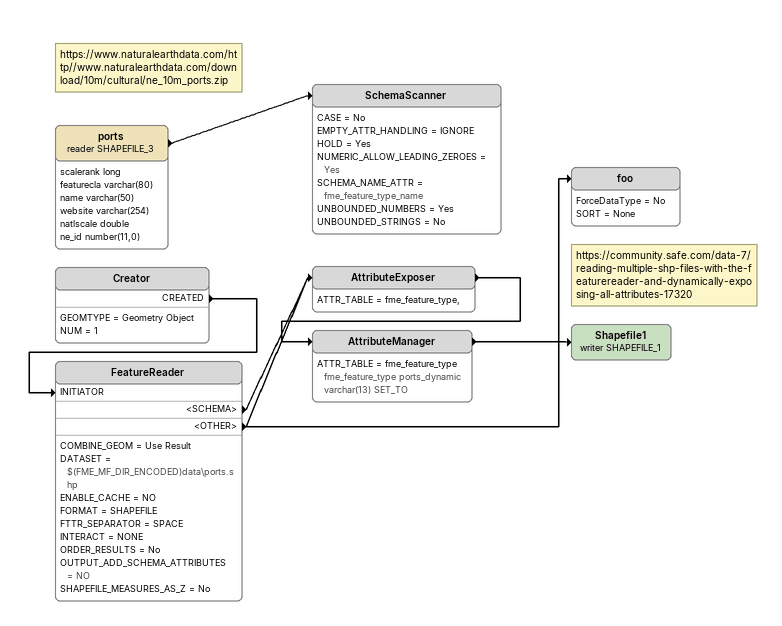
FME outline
Note: https://www.naturalearthdata.com/http//www.naturalearthdata.com/download/10m/cultural/ne_10m_ports.zip
ports (reader SHAPEFILE_3)
    attributes: scalerank long, featurecla varchar(80), name varchar(50), website varchar(254), natlscale double, ne_id number(11,0)
    -> SchemaScanner
SchemaScanner
    CASE = No
    EMPTY_ATTR_HANDLING = IGNORE
    HOLD = Yes
    NUMERIC_ALLOW_LEADING_ZEROES = Yes
    SCHEMA_NAME_ATTR = fme_feature_type_name
    UNBOUNDED_NUMBERS = Yes
    UNBOUNDED_STRINGS = No
Creator
    GEOMTYPE = Geometry Object
    NUM = 1
    CREATED -> FeatureReader [INITIATOR]
FeatureReader
    COMBINE_GEOM = Use Result
    DATASET = $(FME_MF_DIR_ENCODED)data\ports.shp
    ENABLE_CACHE = NO
    FORMAT = SHAPEFILE
    FTTR_SEPARATOR = SPACE
    INTERACT = NONE
    ORDER_RESULTS = No
    OUTPUT_ADD_SCHEMA_ATTRIBUTES = NO
    SHAPEFILE_MEASURES_AS_Z = No
    <SCHEMA> -> AttributeExposer
    <OTHER> -> AttributeExposer
    <OTHER> -> foo
foo
    ForceDataType = No
    SORT = None
AttributeExposer
    ATTR_TABLE = fme_feature_type,
    -> AttributeManager
AttributeManager
    ATTR_TABLE = fme_feature_type fme_feature_type ports_dynamic varchar(13) SET_TO
    -> Shapefile1 (writer SHAPEFILE_1)
Note: https://community.safe.com/data-7/reading-multiple-shp-files-with-the-featurereader-and-dynamically-exposing-all-attributes-17320
Shapefile1 (writer SHAPEFILE_1)
